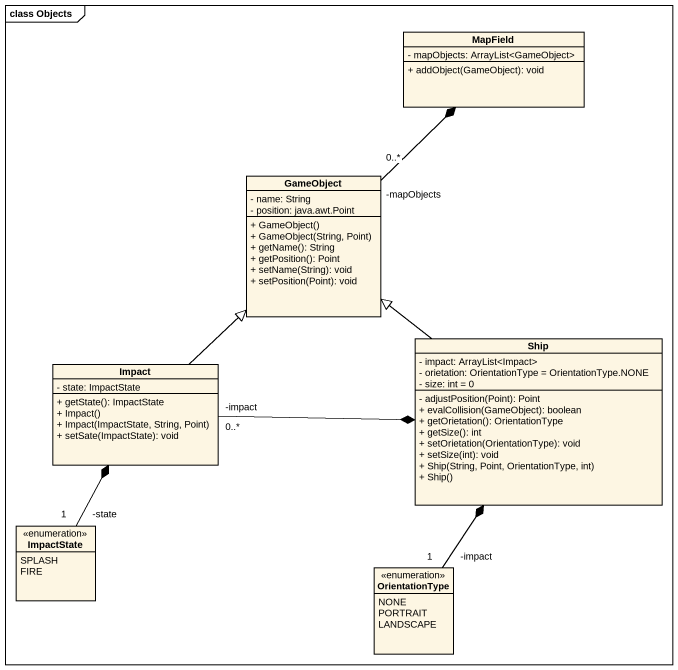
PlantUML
@startuml
mainframe class Objects
hide circle
hide empty members
skinparam classAttributeIconSize 0
class MapField {
  - mapObjects: ArrayList<GameObject>
  + addObject(GameObject): void
}
class GameObject {
  - name: String
  - position: java.awt.Point
  + GameObject()
  + GameObject(String, Point)
  + getName(): String
  + getPosition(): Point
  + setName(String): void
  + setPosition(Point): void
}
class Impact {
  - state: ImpactState
  + getState(): ImpactState
  + Impact()
  + Impact(ImpactState, String, Point)
  + setSate(ImpactState): void
}
class Ship {
  - impact: ArrayList<Impact>
  - orietation: OrientationType = OrientationType.NONE
  - size: int = 0
  - adjustPosition(Point): Point
  + evalCollision(GameObject): boolean
  + getOrietation(): OrientationType
  + getSize(): int
  + setOrietation(OrientationType): void
  + setSize(int): void
  + Ship(String, Point, OrientationType, int)
  + Ship()
}
enum ImpactState {
  SPLASH
  FIRE
}
enum OrientationType {
  NONE
  PORTRAIT
  LANDSCAPE
}
GameObject "-mapObjects\n0..*" -up-* MapField
Impact -up-|> GameObject
Impact "-impact\n0..*" -right-* Ship
Ship -up-|> GameObject
ImpactState "-state\n1" -up-* Impact
OrientationType "-impact\n1" -up-* Ship
@enduml
